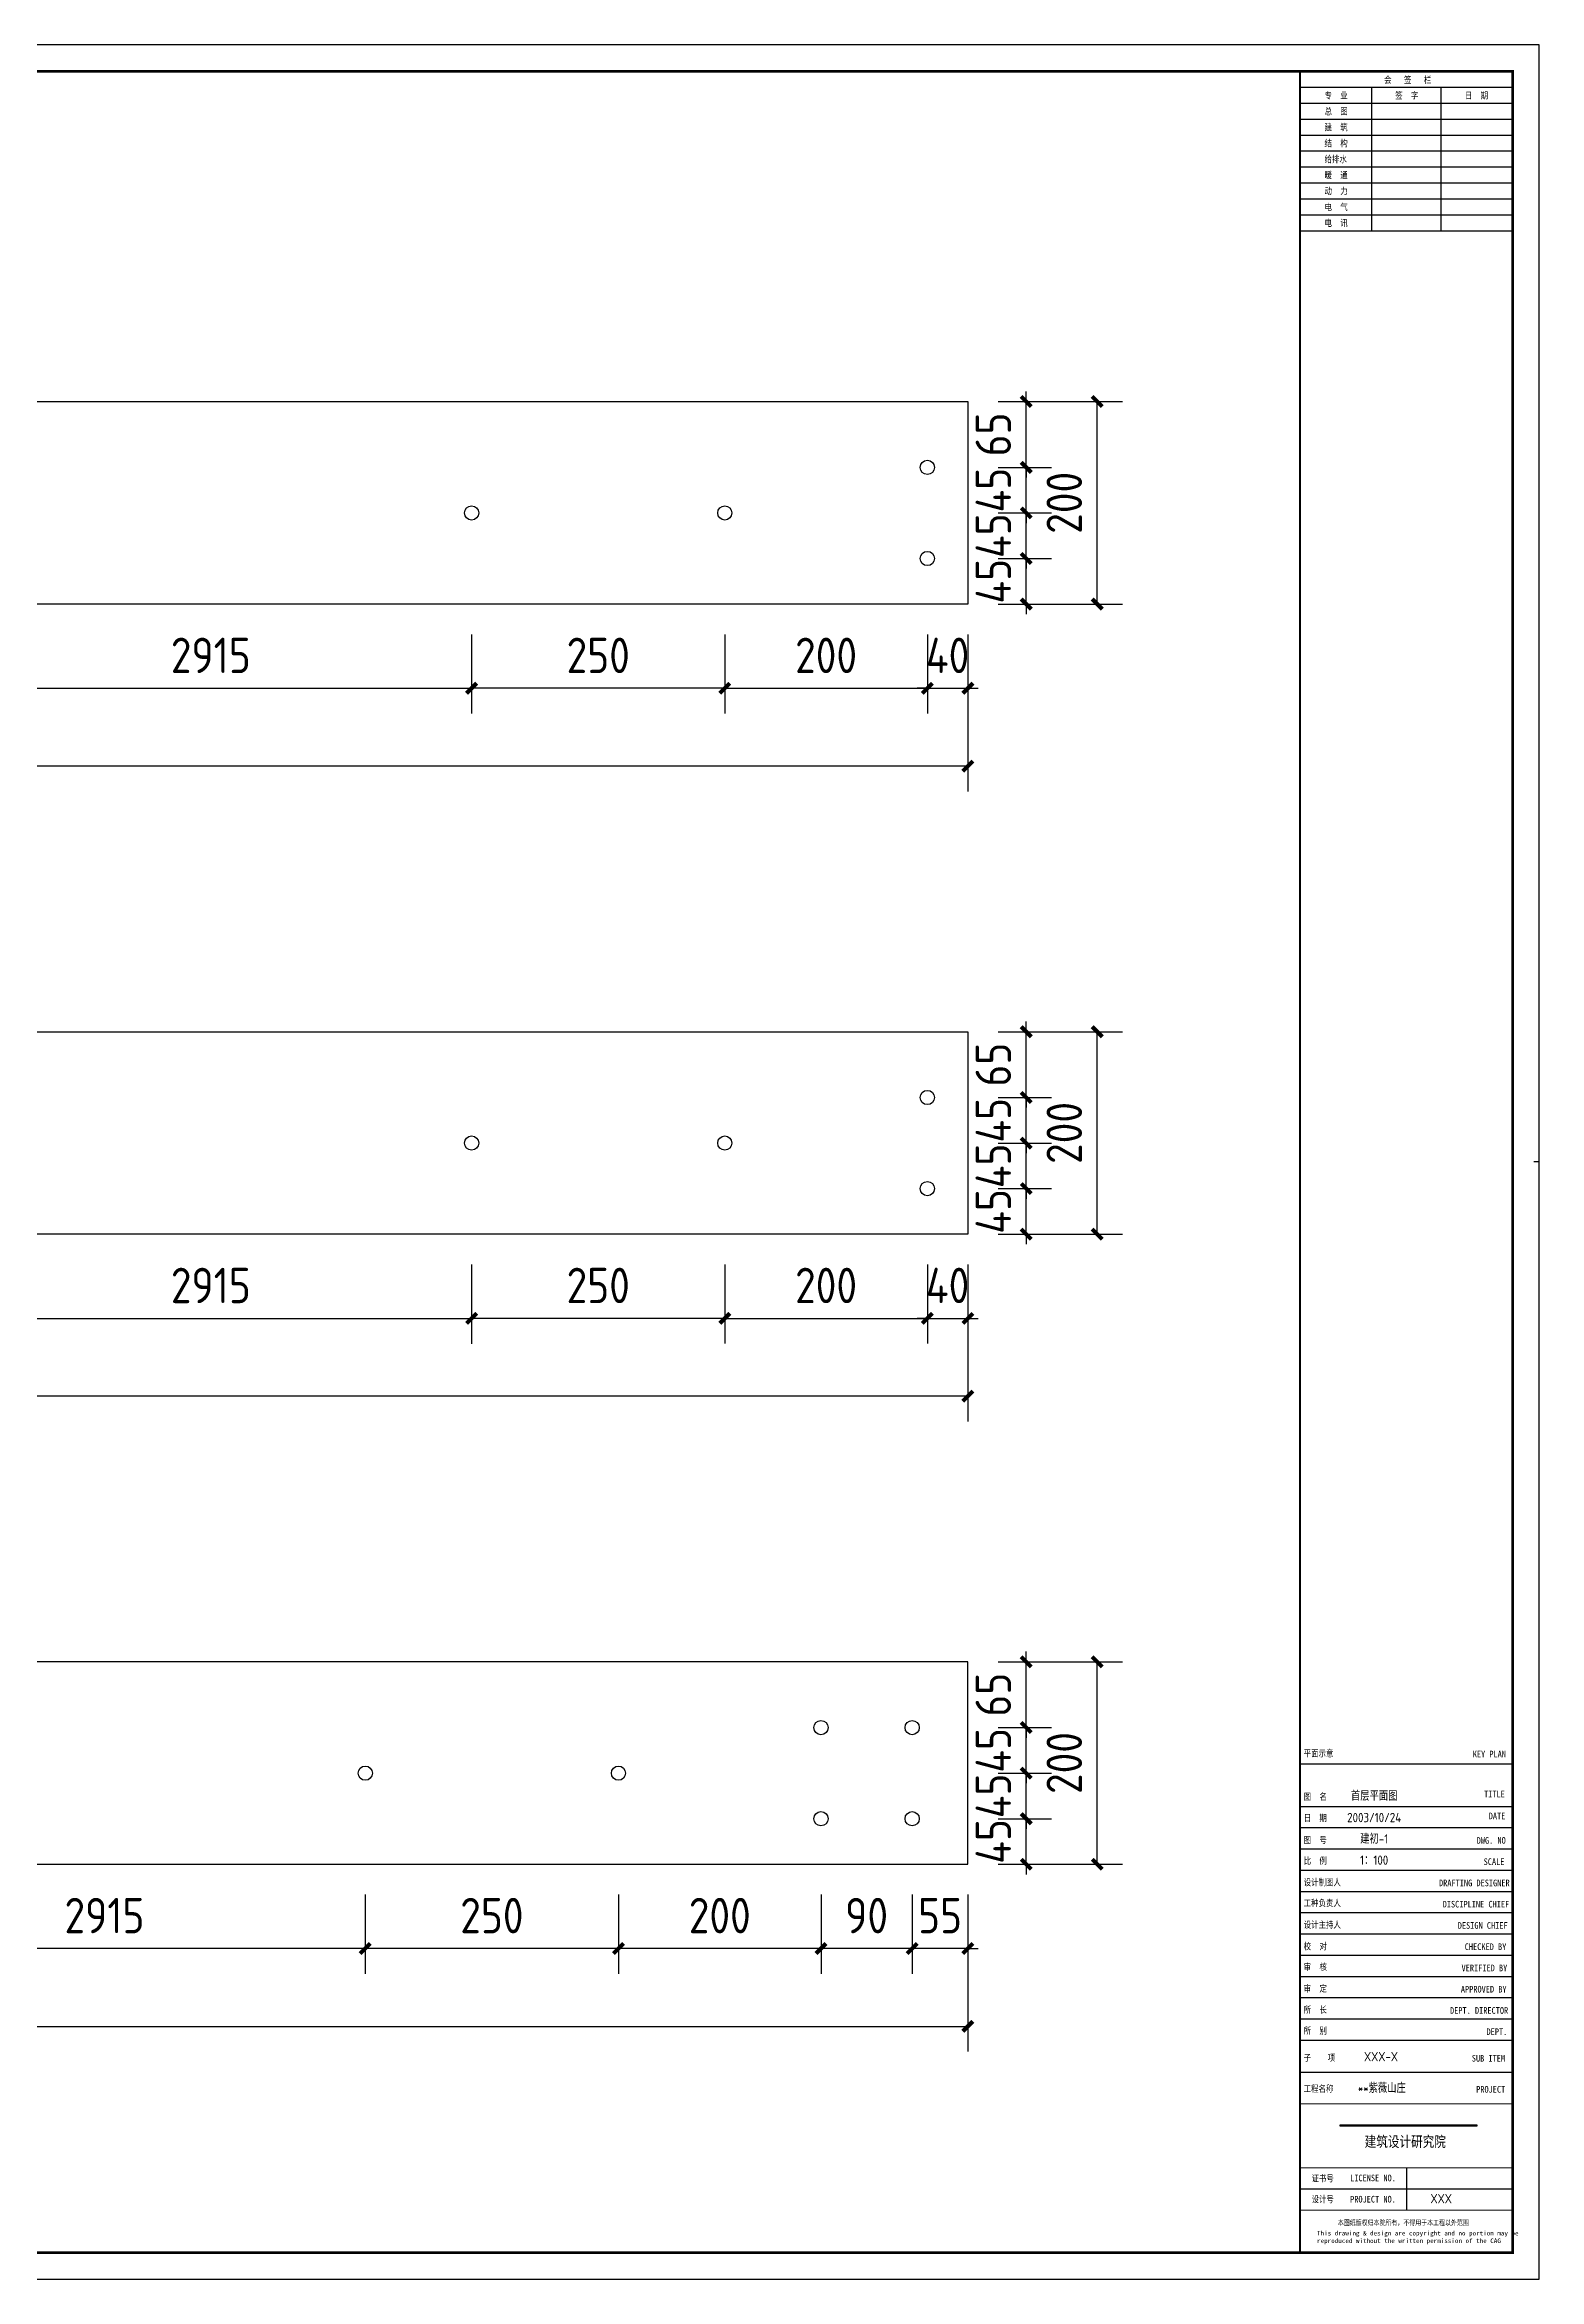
# Model space of a CAD drawing. Extents: x -5025 to 126372, y -5046 to 17025.
# Drawn here: x 11422 to 26179, y -5046 to 17025 of the extents above; entities that cross this region are included whole.
import ezdxf
from ezdxf.enums import TextEntityAlignment as Align

# ---------------------------------------------------------------- set-up
doc = ezdxf.new("R2010")
doc.units = 0
doc.header["$LTSCALE"] = 1000
doc.header["$MEASUREMENT"] = 0
doc.layers.add('PUB_TITLE', color=4, linetype='Continuous')
doc.styles.get("Standard").update_dxf_attribs({"font": 'gbenor.shx', "bigfont": 'gbcbig.shx'})
doc.styles.add('图框', font='')
doc.styles.get('图框').set_extended_font_data('SimSun')
doc.dimstyles.get("Standard").update_dxf_attribs({"dimscale": 100, "dimtxt": 3.5, "dimasz": 1, "dimexe": 2.5, "dimexo": 3, "dimgap": 1.5, "dimtad": 1, "dimdec": 0, "dimzin": 0, "dimdsep": 46, "dimtxsty": 'Standard', "dimblk": 'ARCHTICK', "dimcen": 0.09, "dimadec": 0, "dimazin": 0, "dimtfac": 1, "dimtdec": 0, "dimtix": 1, "dimtmove": 2, "dimatfit": 3, "dimfxl": 1, "dimtolj": 1, "dimtzin": 0, "dimarcsym": 0})

# ---------------------------------------------------------------- blocks, each defined once
blk = doc.blocks.new('_ArchTick')
at = {"color": 0, "linetype": 'ByBlock', "const_width": 0.4}
blk.add_lwpolyline([(-0.5, -0.5), (0.5, 0.5)], dxfattribs=at)
blk = doc.blocks.new('*D11')
at = {"color": 0, "lineweight": -2}
for p, q in [((18137, 11200), (18137, 10418)), ((20137, 11200), (20137, 10418)), ((18137, 10668), (20137, 10668))]:
    blk.add_line(p, q, dxfattribs=at)
at = {"layer": 'Defpoints', "color": 0}
for p in [(18137, 11500), (20137, 11500), (20137, 10668)]:
    blk.add_point(p, dxfattribs=at)
at = {"color": 0, "lineweight": -2, "xscale": 100, "yscale": 100, "zscale": 100, "rotation": 180}
blk.add_blockref('_ArchTick', (18137, 10668), dxfattribs=at)
at = {"color": 0, "lineweight": -2, "xscale": 100, "yscale": 100, "zscale": 100}
blk.add_blockref('_ArchTick', (20137, 10668), dxfattribs=at)
at = {"color": 0, "insert": (19137, 10993), "char_height": 350, "attachment_point": 5}
blk.add_mtext('\\A1;200', dxfattribs=at)
blk = doc.blocks.new('*D12')
at = {"color": 0, "lineweight": -2}
for p, q in [((20137, 11200), (20137, 10418)), ((20537, 11200), (20537, 10418)), ((20137, 10668), (20037, 10668)), ((20137, 10668), (20537, 10668)), ((20537, 10668), (20637, 10668))]:
    blk.add_line(p, q, dxfattribs=at)
at = {"layer": 'Defpoints', "color": 0}
for p in [(20137, 11500), (20537, 11500), (20537, 10668)]:
    blk.add_point(p, dxfattribs=at)
at = {"color": 0, "lineweight": -2, "xscale": 100, "yscale": 100, "zscale": 100}
blk.add_blockref('_ArchTick', (20137, 10668), dxfattribs=at)
at = {"color": 0, "lineweight": -2, "xscale": 100, "yscale": 100, "zscale": 100, "rotation": 180}
blk.add_blockref('_ArchTick', (20537, 10668), dxfattribs=at)
at = {"color": 0, "insert": (20337, 10993), "char_height": 350, "attachment_point": 5}
blk.add_mtext('\\A1;40', dxfattribs=at)
blk = doc.blocks.new('*D14')
at = {"color": 0, "lineweight": -2}
for p, q in [((20837, 11950), (21363, 11950)), ((21113, 11950), (21113, 12050)), ((21113, 11500), (21113, 11950)), ((20837, 11500), (21363, 11500)), ((21113, 11500), (21113, 11400))]:
    blk.add_line(p, q, dxfattribs=at)
at = {"layer": 'Defpoints', "color": 0}
for p in [(20537, 11950), (21113, 11950), (20537, 11500)]:
    blk.add_point(p, dxfattribs=at)
at = {"color": 0, "lineweight": -2, "xscale": 100, "yscale": 100, "zscale": 100}
for p, rotation in [((21113, 11950), 270), ((21113, 11500), 90)]:
    blk.add_blockref('_ArchTick', p, dxfattribs=dict(at, rotation=rotation))
at = {"color": 0, "insert": (20788, 11725), "char_height": 350, "attachment_point": 5, "rotation": 90}
blk.add_mtext('\\A1;45', dxfattribs=at)
blk = doc.blocks.new('*D15')
at = {"color": 0, "lineweight": -2}
for p, q in [((20837, 12400), (21363, 12400)), ((21113, 12400), (21113, 12500)), ((21113, 11950), (21113, 12400)), ((20837, 11950), (21363, 11950)), ((21113, 11950), (21113, 11850))]:
    blk.add_line(p, q, dxfattribs=at)
at = {"layer": 'Defpoints', "color": 0}
for p in [(20537, 12400), (21113, 12400), (20537, 11950)]:
    blk.add_point(p, dxfattribs=at)
at = {"color": 0, "lineweight": -2, "xscale": 100, "yscale": 100, "zscale": 100}
for p, rotation in [((21113, 12400), 270), ((21113, 11950), 90)]:
    blk.add_blockref('_ArchTick', p, dxfattribs=dict(at, rotation=rotation))
at = {"color": 0, "insert": (20788, 12175), "char_height": 350, "attachment_point": 5, "rotation": 90}
blk.add_mtext('\\A1;45', dxfattribs=at)
blk = doc.blocks.new('*D16')
at = {"color": 0, "lineweight": -2}
for p, q in [((20837, 12850), (21363, 12850)), ((21113, 12850), (21113, 12950)), ((21113, 12400), (21113, 12850)), ((20837, 12400), (21363, 12400)), ((21113, 12400), (21113, 12300))]:
    blk.add_line(p, q, dxfattribs=at)
at = {"layer": 'Defpoints', "color": 0}
for p in [(20537, 12850), (21113, 12850), (20537, 12400)]:
    blk.add_point(p, dxfattribs=at)
at = {"color": 0, "lineweight": -2, "xscale": 100, "yscale": 100, "zscale": 100}
for p, rotation in [((21113, 12850), 270), ((21113, 12400), 90)]:
    blk.add_blockref('_ArchTick', p, dxfattribs=dict(at, rotation=rotation))
at = {"color": 0, "insert": (20788, 12625), "char_height": 350, "attachment_point": 5, "rotation": 90}
blk.add_mtext('\\A1;45', dxfattribs=at)
blk = doc.blocks.new('*D17')
at = {"color": 0, "lineweight": -2}
for p, q in [((20837, 13500), (21363, 13500)), ((21113, 13500), (21113, 13600)), ((21113, 12850), (21113, 13500)), ((20837, 12850), (21363, 12850)), ((21113, 12850), (21113, 12750))]:
    blk.add_line(p, q, dxfattribs=at)
at = {"layer": 'Defpoints', "color": 0}
for p in [(20537, 13500), (21113, 13500), (20537, 12850)]:
    blk.add_point(p, dxfattribs=at)
at = {"color": 0, "lineweight": -2, "xscale": 100, "yscale": 100, "zscale": 100}
for p, rotation in [((21113, 13500), 270), ((21113, 12850), 90)]:
    blk.add_blockref('_ArchTick', p, dxfattribs=dict(at, rotation=rotation))
at = {"color": 0, "insert": (20788, 13175), "char_height": 350, "attachment_point": 5, "rotation": 90}
blk.add_mtext('\\A1;65', dxfattribs=at)
blk = doc.blocks.new('*D18')
at = {"color": 0, "lineweight": -2}
for p, q in [((20837, 13500), (22064, 13500)), ((21814, 11500), (21814, 13500)), ((20837, 11500), (22064, 11500))]:
    blk.add_line(p, q, dxfattribs=at)
at = {"layer": 'Defpoints', "color": 0}
for p in [(20537, 13500), (21814, 13500), (20537, 11500)]:
    blk.add_point(p, dxfattribs=at)
at = {"color": 0, "lineweight": -2, "xscale": 100, "yscale": 100, "zscale": 100}
for p, rotation in [((21814, 13500), 90), ((21814, 11500), 270)]:
    blk.add_blockref('_ArchTick', p, dxfattribs=dict(at, rotation=rotation))
at = {"color": 0, "insert": (21489, 12500), "char_height": 350, "attachment_point": 5, "rotation": 90}
blk.add_mtext('\\A1;200', dxfattribs=at)
blk = doc.blocks.new('*D20')
at = {"color": 0, "lineweight": -2}
for p, q in [((15637, 11200), (15637, 10418)), ((18137, 11200), (18137, 10418)), ((18137, 10668), (15637, 10668))]:
    blk.add_line(p, q, dxfattribs=at)
at = {"layer": 'Defpoints', "color": 0}
for p in [(15637, 11500), (18137, 11500), (15637, 10668)]:
    blk.add_point(p, dxfattribs=at)
at = {"color": 0, "lineweight": -2, "xscale": 100, "yscale": 100, "zscale": 100, "rotation": 180}
blk.add_blockref('_ArchTick', (15637, 10668), dxfattribs=at)
at = {"color": 0, "lineweight": -2, "xscale": 100, "yscale": 100, "zscale": 100}
blk.add_blockref('_ArchTick', (18137, 10668), dxfattribs=at)
at = {"color": 0, "insert": (16887, 10993), "char_height": 350, "attachment_point": 5}
blk.add_mtext('\\A1;250', dxfattribs=at)
blk = doc.blocks.new('*D33')
at = {"color": 0, "lineweight": -2}
for p, q in [((18137, 4976), (18137, 4195)), ((20137, 4976), (20137, 4195)), ((18137, 4445), (20137, 4445))]:
    blk.add_line(p, q, dxfattribs=at)
at = {"layer": 'Defpoints', "color": 0}
for p in [(18137, 5276), (20137, 5276), (20137, 4445)]:
    blk.add_point(p, dxfattribs=at)
at = {"color": 0, "lineweight": -2, "xscale": 100, "yscale": 100, "zscale": 100, "rotation": 180}
blk.add_blockref('_ArchTick', (18137, 4445), dxfattribs=at)
at = {"color": 0, "lineweight": -2, "xscale": 100, "yscale": 100, "zscale": 100}
blk.add_blockref('_ArchTick', (20137, 4445), dxfattribs=at)
at = {"color": 0, "insert": (19137, 4770), "char_height": 350, "attachment_point": 5}
blk.add_mtext('\\A1;200', dxfattribs=at)
blk = doc.blocks.new('*D36')
at = {"color": 0, "lineweight": -2}
for p, q in [((20137, 4976), (20137, 4195)), ((20537, 4976), (20537, 4195)), ((20137, 4445), (20037, 4445)), ((20137, 4445), (20537, 4445)), ((20537, 4445), (20637, 4445))]:
    blk.add_line(p, q, dxfattribs=at)
at = {"layer": 'Defpoints', "color": 0}
for p in [(20137, 5276), (20537, 5276), (20537, 4445)]:
    blk.add_point(p, dxfattribs=at)
at = {"color": 0, "lineweight": -2, "xscale": 100, "yscale": 100, "zscale": 100}
blk.add_blockref('_ArchTick', (20137, 4445), dxfattribs=at)
at = {"color": 0, "lineweight": -2, "xscale": 100, "yscale": 100, "zscale": 100, "rotation": 180}
blk.add_blockref('_ArchTick', (20537, 4445), dxfattribs=at)
at = {"color": 0, "insert": (20337, 4770), "char_height": 350, "attachment_point": 5}
blk.add_mtext('\\A1;40', dxfattribs=at)
blk = doc.blocks.new('*D23')
at = {"color": 0, "lineweight": -2}
for p, q in [((21113, 5726), (21113, 5826)), ((20837, 5726), (21363, 5726)), ((21113, 5276), (21113, 5726)), ((20837, 5276), (21363, 5276)), ((21113, 5276), (21113, 5176))]:
    blk.add_line(p, q, dxfattribs=at)
at = {"layer": 'Defpoints', "color": 0}
for p in [(20537, 5726), (21113, 5726), (20537, 5276)]:
    blk.add_point(p, dxfattribs=at)
at = {"color": 0, "lineweight": -2, "xscale": 100, "yscale": 100, "zscale": 100}
for p, rotation in [((21113, 5726), 270), ((21113, 5276), 90)]:
    blk.add_blockref('_ArchTick', p, dxfattribs=dict(at, rotation=rotation))
at = {"color": 0, "insert": (20788, 5501), "char_height": 350, "attachment_point": 5, "rotation": 90}
blk.add_mtext('\\A1;45', dxfattribs=at)
blk = doc.blocks.new('*D24')
at = {"color": 0, "lineweight": -2}
for p, q in [((21113, 6176), (21113, 6276)), ((20837, 6176), (21363, 6176)), ((21113, 5726), (21113, 6176)), ((20837, 5726), (21363, 5726)), ((21113, 5726), (21113, 5626))]:
    blk.add_line(p, q, dxfattribs=at)
at = {"layer": 'Defpoints', "color": 0}
for p in [(20537, 6176), (21113, 6176), (20537, 5726)]:
    blk.add_point(p, dxfattribs=at)
at = {"color": 0, "lineweight": -2, "xscale": 100, "yscale": 100, "zscale": 100}
for p, rotation in [((21113, 6176), 270), ((21113, 5726), 90)]:
    blk.add_blockref('_ArchTick', p, dxfattribs=dict(at, rotation=rotation))
at = {"color": 0, "insert": (20788, 5951), "char_height": 350, "attachment_point": 5, "rotation": 90}
blk.add_mtext('\\A1;45', dxfattribs=at)
blk = doc.blocks.new('*D25')
at = {"color": 0, "lineweight": -2}
for p, q in [((20837, 6626), (21363, 6626)), ((21113, 6626), (21113, 6726)), ((21113, 6176), (21113, 6626)), ((20837, 6176), (21363, 6176)), ((21113, 6176), (21113, 6076))]:
    blk.add_line(p, q, dxfattribs=at)
at = {"layer": 'Defpoints', "color": 0}
for p in [(20537, 6626), (21113, 6626), (20537, 6176)]:
    blk.add_point(p, dxfattribs=at)
at = {"color": 0, "lineweight": -2, "xscale": 100, "yscale": 100, "zscale": 100}
for p, rotation in [((21113, 6626), 270), ((21113, 6176), 90)]:
    blk.add_blockref('_ArchTick', p, dxfattribs=dict(at, rotation=rotation))
at = {"color": 0, "insert": (20788, 6401), "char_height": 350, "attachment_point": 5, "rotation": 90}
blk.add_mtext('\\A1;45', dxfattribs=at)
blk = doc.blocks.new('*D34')
at = {"color": 0, "lineweight": -2}
for p, q in [((21113, 7276), (21113, 7376)), ((20837, 7276), (21363, 7276)), ((21113, 6626), (21113, 7276)), ((20837, 6626), (21363, 6626)), ((21113, 6626), (21113, 6526))]:
    blk.add_line(p, q, dxfattribs=at)
at = {"layer": 'Defpoints', "color": 0}
for p in [(20537, 7276), (21113, 7276), (20537, 6626)]:
    blk.add_point(p, dxfattribs=at)
at = {"color": 0, "lineweight": -2, "xscale": 100, "yscale": 100, "zscale": 100}
for p, rotation in [((21113, 7276), 270), ((21113, 6626), 90)]:
    blk.add_blockref('_ArchTick', p, dxfattribs=dict(at, rotation=rotation))
at = {"color": 0, "insert": (20788, 6951), "char_height": 350, "attachment_point": 5, "rotation": 90}
blk.add_mtext('\\A1;65', dxfattribs=at)
blk = doc.blocks.new('*D26')
at = {"color": 0, "lineweight": -2}
for p, q in [((20837, 7276), (22064, 7276)), ((21814, 5276), (21814, 7276)), ((20837, 5276), (22064, 5276))]:
    blk.add_line(p, q, dxfattribs=at)
at = {"layer": 'Defpoints', "color": 0}
for p in [(20537, 7276), (21814, 7276), (20537, 5276)]:
    blk.add_point(p, dxfattribs=at)
at = {"color": 0, "lineweight": -2, "xscale": 100, "yscale": 100, "zscale": 100}
for p, rotation in [((21814, 7276), 90), ((21814, 5276), 270)]:
    blk.add_blockref('_ArchTick', p, dxfattribs=dict(at, rotation=rotation))
at = {"color": 0, "insert": (21489, 6276), "char_height": 350, "attachment_point": 5, "rotation": 90}
blk.add_mtext('\\A1;200', dxfattribs=at)
blk = doc.blocks.new('*D22')
at = {"color": 0, "lineweight": -2}
for p, q in [((15637, 4976), (15637, 4195)), ((18137, 4976), (18137, 4195)), ((18137, 4445), (15637, 4445))]:
    blk.add_line(p, q, dxfattribs=at)
at = {"layer": 'Defpoints', "color": 0}
for p in [(15637, 5276), (18137, 5276), (15637, 4445)]:
    blk.add_point(p, dxfattribs=at)
at = {"color": 0, "lineweight": -2, "xscale": 100, "yscale": 100, "zscale": 100, "rotation": 180}
blk.add_blockref('_ArchTick', (15637, 4445), dxfattribs=at)
at = {"color": 0, "lineweight": -2, "xscale": 100, "yscale": 100, "zscale": 100}
blk.add_blockref('_ArchTick', (18137, 4445), dxfattribs=at)
at = {"color": 0, "insert": (16887, 4770), "char_height": 350, "attachment_point": 5}
blk.add_mtext('\\A1;250', dxfattribs=at)
blk = doc.blocks.new('*D53')
at = {"color": 0, "lineweight": -2}
for p, q in [((19987, -1247), (19987, -2029)), ((20537, -1247), (20537, -2029)), ((19987, -1779), (19887, -1779)), ((20537, -1779), (19987, -1779)), ((20537, -1779), (20637, -1779))]:
    blk.add_line(p, q, dxfattribs=at)
at = {"layer": 'Defpoints', "color": 0}
for p in [(19987, -947), (20537, -947), (19987, -1779)]:
    blk.add_point(p, dxfattribs=at)
at = {"color": 0, "lineweight": -2, "xscale": 100, "yscale": 100, "zscale": 100}
blk.add_blockref('_ArchTick', (19987, -1779), dxfattribs=at)
at = {"color": 0, "lineweight": -2, "xscale": 100, "yscale": 100, "zscale": 100, "rotation": 180}
blk.add_blockref('_ArchTick', (20537, -1779), dxfattribs=at)
at = {"color": 0, "insert": (20262, -1454), "char_height": 350, "attachment_point": 5}
blk.add_mtext('\\A1;55', dxfattribs=at)
blk = doc.blocks.new('*D39')
at = {"color": 0, "lineweight": -2}
for p, q in [((17087, -1247), (17087, -2029)), ((19087, -1247), (19087, -2029)), ((19087, -1779), (17087, -1779))]:
    blk.add_line(p, q, dxfattribs=at)
at = {"layer": 'Defpoints', "color": 0}
for p in [(17087, -947), (19087, -947), (17087, -1779)]:
    blk.add_point(p, dxfattribs=at)
at = {"color": 0, "lineweight": -2, "xscale": 100, "yscale": 100, "zscale": 100, "rotation": 180}
blk.add_blockref('_ArchTick', (17087, -1779), dxfattribs=at)
at = {"color": 0, "lineweight": -2, "xscale": 100, "yscale": 100, "zscale": 100}
blk.add_blockref('_ArchTick', (19087, -1779), dxfattribs=at)
at = {"color": 0, "insert": (18087, -1454), "char_height": 350, "attachment_point": 5}
blk.add_mtext('\\A1;200', dxfattribs=at)
blk = doc.blocks.new('*D50')
at = {"color": 0, "lineweight": -2}
for p, q in [((14587, -1247), (14587, -2029)), ((17087, -1247), (17087, -2029)), ((17087, -1779), (14587, -1779))]:
    blk.add_line(p, q, dxfattribs=at)
at = {"layer": 'Defpoints', "color": 0}
for p in [(14587, -947), (17087, -947), (14587, -1779)]:
    blk.add_point(p, dxfattribs=at)
at = {"color": 0, "lineweight": -2, "xscale": 100, "yscale": 100, "zscale": 100, "rotation": 180}
blk.add_blockref('_ArchTick', (14587, -1779), dxfattribs=at)
at = {"color": 0, "lineweight": -2, "xscale": 100, "yscale": 100, "zscale": 100}
blk.add_blockref('_ArchTick', (17087, -1779), dxfattribs=at)
at = {"color": 0, "insert": (15837, -1454), "char_height": 350, "attachment_point": 5}
blk.add_mtext('\\A1;250', dxfattribs=at)
blk = doc.blocks.new('*D52')
at = {"color": 0, "lineweight": -2}
for p, q in [((19087, -1247), (19087, -2029)), ((19987, -1247), (19987, -2029)), ((19987, -1779), (19087, -1779))]:
    blk.add_line(p, q, dxfattribs=at)
at = {"layer": 'Defpoints', "color": 0}
for p in [(19087, -947), (19987, -947), (19087, -1779)]:
    blk.add_point(p, dxfattribs=at)
at = {"color": 0, "lineweight": -2, "xscale": 100, "yscale": 100, "zscale": 100, "rotation": 180}
blk.add_blockref('_ArchTick', (19087, -1779), dxfattribs=at)
at = {"color": 0, "lineweight": -2, "xscale": 100, "yscale": 100, "zscale": 100}
blk.add_blockref('_ArchTick', (19987, -1779), dxfattribs=at)
at = {"color": 0, "insert": (19537, -1454), "char_height": 350, "attachment_point": 5}
blk.add_mtext('\\A1;90', dxfattribs=at)
blk = doc.blocks.new('*D64')
at = {"color": 0, "lineweight": -2}
for p, q in [((21113, -497), (21113, -397)), ((20837, -497), (21363, -497)), ((21113, -947), (21113, -497)), ((20837, -947), (21363, -947)), ((21113, -947), (21113, -1047))]:
    blk.add_line(p, q, dxfattribs=at)
at = {"layer": 'Defpoints', "color": 0}
for p in [(20537, -497), (21113, -497), (20537, -947)]:
    blk.add_point(p, dxfattribs=at)
at = {"color": 0, "lineweight": -2, "xscale": 100, "yscale": 100, "zscale": 100}
for p, rotation in [((21113, -497), 270), ((21113, -947), 90)]:
    blk.add_blockref('_ArchTick', p, dxfattribs=dict(at, rotation=rotation))
at = {"color": 0, "insert": (20788, -722), "char_height": 350, "attachment_point": 5, "rotation": 90}
blk.add_mtext('\\A1;45', dxfattribs=at)
blk = doc.blocks.new('*D65')
at = {"color": 0, "lineweight": -2}
for p, q in [((21113, -47), (21113, 53)), ((20837, -47), (21363, -47)), ((21113, -497), (21113, -47)), ((20837, -497), (21363, -497)), ((21113, -497), (21113, -597))]:
    blk.add_line(p, q, dxfattribs=at)
at = {"layer": 'Defpoints', "color": 0}
for p in [(20537, -47), (21113, -47), (20537, -497)]:
    blk.add_point(p, dxfattribs=at)
at = {"color": 0, "lineweight": -2, "xscale": 100, "yscale": 100, "zscale": 100}
for p, rotation in [((21113, -47), 270), ((21113, -497), 90)]:
    blk.add_blockref('_ArchTick', p, dxfattribs=dict(at, rotation=rotation))
at = {"color": 0, "insert": (20788, -272), "char_height": 350, "attachment_point": 5, "rotation": 90}
blk.add_mtext('\\A1;45', dxfattribs=at)
blk = doc.blocks.new('*D66')
at = {"color": 0, "lineweight": -2}
for p, q in [((21113, 403), (21113, 503)), ((20837, 403), (21363, 403)), ((21113, -47), (21113, 403)), ((20837, -47), (21363, -47)), ((21113, -47), (21113, -147))]:
    blk.add_line(p, q, dxfattribs=at)
at = {"layer": 'Defpoints', "color": 0}
for p in [(20537, 403), (21113, 403), (20537, -47)]:
    blk.add_point(p, dxfattribs=at)
at = {"color": 0, "lineweight": -2, "xscale": 100, "yscale": 100, "zscale": 100}
for p, rotation in [((21113, 403), 270), ((21113, -47), 90)]:
    blk.add_blockref('_ArchTick', p, dxfattribs=dict(at, rotation=rotation))
at = {"color": 0, "insert": (20788, 178), "char_height": 350, "attachment_point": 5, "rotation": 90}
blk.add_mtext('\\A1;45', dxfattribs=at)
blk = doc.blocks.new('*D74')
at = {"color": 0, "lineweight": -2}
for p, q in [((21113, 1053), (21113, 1153)), ((20837, 1053), (21363, 1053)), ((21113, 403), (21113, 1053)), ((20837, 403), (21363, 403)), ((21113, 403), (21113, 303))]:
    blk.add_line(p, q, dxfattribs=at)
at = {"layer": 'Defpoints', "color": 0}
for p in [(20537, 1053), (21113, 1053), (20537, 403)]:
    blk.add_point(p, dxfattribs=at)
at = {"color": 0, "lineweight": -2, "xscale": 100, "yscale": 100, "zscale": 100}
for p, rotation in [((21113, 1053), 270), ((21113, 403), 90)]:
    blk.add_blockref('_ArchTick', p, dxfattribs=dict(at, rotation=rotation))
at = {"color": 0, "insert": (20788, 728), "char_height": 350, "attachment_point": 5, "rotation": 90}
blk.add_mtext('\\A1;65', dxfattribs=at)
blk = doc.blocks.new('*D67')
at = {"color": 0, "lineweight": -2}
for p, q in [((20837, 1053), (22064, 1053)), ((21814, -947), (21814, 1053)), ((20837, -947), (22064, -947))]:
    blk.add_line(p, q, dxfattribs=at)
at = {"layer": 'Defpoints', "color": 0}
for p in [(20537, 1053), (21814, 1053), (20537, -947)]:
    blk.add_point(p, dxfattribs=at)
at = {"color": 0, "lineweight": -2, "xscale": 100, "yscale": 100, "zscale": 100}
for p, rotation in [((21814, 1053), 90), ((21814, -947), 270)]:
    blk.add_blockref('_ArchTick', p, dxfattribs=dict(at, rotation=rotation))
at = {"color": 0, "insert": (21489, 53), "char_height": 350, "attachment_point": 5, "rotation": 90}
blk.add_mtext('\\A1;200', dxfattribs=at)
blk = doc.blocks.new('$titleblk$00000167')
blk.add_hatch(color=256).paths.add_polyline_path([(-74.91, 58.12), (-74.91, 57.66), (-23.44, 57.66), (-23.44, 58.12)])
for p, q in [((-90, 825), (-10, 825)), ((-63, 771), (-63, 825)), ((-37, 825), (-37, 771)), ((-90, 819), (-10, 819)), ((-90, 813), (-10, 813)), ((-90, 807), (-10, 807)), ((-90, 801), (-10, 801)), ((-90, 795), (-10, 795)), ((-90, 789), (-10, 789)), ((-90, 783), (-10, 783)), ((-90, 777), (-10, 777)), ((-90, 771), (-10, 771)), ((0, 420.5), (-2, 420.5)), ((-90, 194), (-10, 194)), ((-90, 194), (-10, 194)), ((-90, 178), (-10, 178)), ((-90, 170), (-10, 170)), ((-90, 162), (-10, 162)), ((-90, 154), (-10, 154)), ((-90, 146), (-10, 146)), ((-90, 138), (-10, 138)), ((-90, 130), (-10, 130)), ((-90, 122), (-10, 122)), ((-90, 114), (-10, 114)), ((-90, 106), (-10, 106)), ((-90, 98), (-10, 98)), ((-90, 90), (-10, 90)), ((-90, 78), (-10, 78)), ((-90, 34), (-10, 34)), ((-50, 42), (-50, 26))]:
    blk.add_line(p, q)
for points in [[(-1189, 0), (0, 0), (0, 841), (-1189, 841)], [(-74.91, 58.12), (-23.44, 58.12), (-23.44, 57.66), (-74.91, 57.66)]]:
    blk.add_lwpolyline(points, close=True)
at = {"const_width": 1}
blk.add_lwpolyline([(-1164, 10), (-10, 10), (-10, 831), (-1164, 831)], close=True, dxfattribs=at)
for points, const_width in [([(-90, 831), (-90, 10)], 0.8), ([(-90, 831), (-90, 766.99)], 0.8), ([(-10, 766.99), (-10, 831), (-90, 831)], 0.8), ([(-90, 10), (-10, 10), (-10, 199.96)], 0.8), ([(-90, 66), (-10, 66)], 0.4), ([(-90, 42), (-10, 42)], 0.4), ([(-90, 26), (-10, 26)], 0.4)]:
    blk.add_lwpolyline(points, dxfattribs=dict(const_width=const_width))
at = {"style": '图框', "width": 0.8}
for s, height, p in [('会   签   栏', 2.5, (-58.39, 826.53)), ('总  图', 2.5, (-80.81, 814.66)), ('专  业', 2.5, (-80.81, 820.66)), ('签  字', 2.5, (-54.22, 820.66)), ('日  期', 2.5, (-28, 820.66)), ('建  筑', 2.5, (-80.81, 808.66)), ('结  构', 2.5, (-80.81, 802.66)), ('给排水', 2.5, (-80.81, 796.66)), ('暖  通', 2.5, (-80.81, 790.66)), ('动  力', 2.5, (-80.81, 784.66)), ('电  气', 2.5, (-80.81, 778.66)), ('电  讯', 2.5, (-80.81, 772.66)), ('平面示意', 2.5, (-88.65, 196.71)), ('KEY PLAN', 2.5, (-25.05, 196.43)), ('图  名', 2.5, (-88.65, 180.41)), ('TITLE', 2.5, (-20.79, 181.37)), ('日  期', 2.5, (-88.65, 172.37)), ('DATE', 2.5, (-19.03, 173.13)), ('图  号', 2.5, (-88.65, 164.07)), ('DWG. NO', 2.5, (-23.56, 163.93)), ('比  例', 2.5, (-88.65, 156.29)), ('SCALE', 2.5, (-20.94, 155.93)), ('设计制图人', 2.5, (-88.65, 148.18)), ('工种负责人', 2.5, (-88.65, 140.37)), ('DRAFTING DESIGNER', 2.5, (-37.74, 147.93)), ('设计主持人', 2.5, (-88.65, 132.21)), ('DISCIPLINE CHIEF', 2.5, (-36.36, 139.93)), ('校  对', 2.5, (-88.65, 124.09)), ('DESIGN CHIEF', 2.5, (-30.68, 131.93)), ('CHECKED BY', 2.5, (-28.05, 123.93)), ('审  核', 2.5, (-88.65, 116.31)), ('VERIFIED BY', 2.5, (-29.25, 115.93)), ('审  定', 2.5, (-88.65, 108.21)), ('APPROVED BY', 2.5, (-29.52, 107.93)), ('所  长', 2.5, (-88.65, 100.2)), ('DEPT. DIRECTOR', 2.5, (-33.6, 99.93)), ('所  别', 2.5, (-88.65, 92.35)), ('DEPT.', 2.5, (-19.86, 91.93)), ('子    项', 2.5, (-88.65, 82.15)), ('SUB ITEM', 2.5, (-25.4, 81.92)), ('工程名称', 2.5, (-88.65, 70.5)), ('PROJECT', 2.5, (-23.76, 70.26)), ('建筑设计研究院', 4, (-65.71, 49.84)), ('证书号', 2.5, (-85.69, 36.75)), ('LICENSE NO.', 2.5, (-71.18, 36.9)), ('设计号', 2.5, (-85.69, 28.92)), ('PROJECT NO.', 2.5, (-71.18, 28.9)), ('本图纸版权归本院所有，不得用于本工程以外范围', 2, (-75.8, 20.34))]:
    blk.add_text(s, height=height, dxfattribs=at).set_placement(p)
at = {"insert": (-83.62, 18.2), "char_height": 1.7, "width": 72.25, "attachment_point": 1, "style": '图框'}
blk.add_mtext('This drawing & design are copyright and no portion may be reproduced without the written permission of the CAG', dxfattribs=at)
at = {"flags": 4}
for tag, p in [('(扩展图名)', (-62.12, 184.1)), ('图名', (-62.12, 180.13)), ('日期', (-62.12, 172.03)), ('图号', (-62.12, 163.99)), ('比例', (-62.12, 156)), ('子项', (-59.56, 82.07)), ('工程名称', (-59.24, 70.19)), ('设计号', (-36.91, 28.62))]:
    blk.add_attdef(tag, text='', height=3.5, dxfattribs=at).set_placement(p, align=Align.CENTER)
for tag, p in [('设计人', (-64.84, 148.13)), ('负责人', (-64.71, 140.27)), ('主持人', (-64.73, 132.26)), ('校对人', (-64.28, 124.4)), ('审核人', (-63.96, 116.15)), ('审定人', (-64.16, 107.95)), ('所长', (-64.16, 99.76))]:
    blk.add_attdef(tag, p, '', height=3.5)

msp = doc.modelspace()

# ---------------------------------------------------------------- linework, layer by layer
for p, q in [((-1363.3, 13499.7), (20536.7, 13499.7)), ((20536.7, 13499.7), (20536.7, 11499.7)), ((20536.7, 11499.7), (-1363.3, 11499.7)), ((15636.7, 11199.7), (15636.7, 10418.3)), ((20536.7, 11199.7), (20536.7, 9649.3)), ((10486.7, 10668.3), (15636.7, 10668.3)), ((20536.7, 9899.3), (-1363.3, 9899.3)), ((-2413.3, 7276.2), (20536.7, 7276.2)), ((20536.7, 7276.2), (20536.7, 5276.2)), ((20536.7, 5276.2), (-2413.3, 5276.2)), ((15636.7, 4976.2), (15636.7, 4194.7)), ((20536.7, 4976.2), (20536.7, 3425.7)), ((10486.7, 4444.7), (15636.7, 4444.7)), ((20536.7, 3675.7), (-2413.3, 3675.7)), ((20536.7, 1052.6), (-2413.3, 1052.6)), ((20536.7, -947.4), (20536.7, 1052.6)), ((-2413.3, -947.4), (20536.7, -947.4)), ((14586.7, -1247.4), (14586.7, -2028.8)), ((20536.7, -1247.4), (20536.7, -2797.8)), ((14586.7, -1778.8), (9436.7, -1778.8)), ((-2413.3, -2547.8), (20536.7, -2547.8))]:
    msp.add_line(p, q)
for centre in [(20136.7, 12849.7), (15636.7, 12399.7), (18136.7, 12399.7), (20136.7, 11949.7), (20136.7, 6626.2), (15636.7, 6176.2), (18136.7, 6176.2), (20136.7, 5726.2), (19086.7, 402.6), (19986.7, 402.6), (14586.7, -47.4), (17086.7, -47.4), (19086.7, -497.4), (19986.7, -497.4)]:
    msp.add_circle(centre, 70)

# ---------------------------------------------------------------- block references
at = {"xscale": 100, "yscale": 100, "zscale": 100}
for p in [(15636.7, 10668.3), (20536.7, 9899.3), (15636.7, 4444.7), (20536.7, 3675.7), (14586.7, -1778.8), (20536.7, -2547.8)]:
    msp.add_blockref('_ArchTick', p, dxfattribs=at)
at = {"layer": 'PUB_TITLE', "xscale": 26.2439999999944, "yscale": 26.24399999999446, "zscale": 26.244}
msp.add_blockref('$titleblk$00000167', (26179.2, -5046.4), dxfattribs=at).add_auto_attribs({'比例': '1：100', '图号': '建初-1', '日期': '2003/10/24', '图名': '首层平面图', '子项': 'XXX-X', '工程名称': '**紫薇山庄', '设计号': 'XXX'})

# ---------------------------------------------------------------- texts
at = {"char_height": 350, "attachment_point": 5}
for insert in [(13061.7, 10993.3), (13061.7, 4769.7), (12011.7, -1453.8)]:
    msp.add_mtext('\\A1;2915', dxfattribs=dict(at, insert=insert))

# ---------------------------------------------------------------- dimensions: what is measured, and where the dimension line sits
for base, p1, p2, angle, picture, middle in [((21112.7, 13499.7), (20536.7, 12849.7), (20536.7, 13499.7), 90, '*D17', (20787.7, 13174.7)), ((21814.2, 13499.7), (20536.7, 11499.7), (20536.7, 13499.7), 90, '*D18', (21489.2, 12499.7)), ((21112.7, 12849.7), (20536.7, 12399.7), (20536.7, 12849.7), 90, '*D16', (20787.7, 12624.7)), ((21112.7, 12399.7), (20536.7, 11949.7), (20536.7, 12399.7), 90, '*D15', (20787.7, 12174.7)), ((21112.7, 11949.7), (20536.7, 11499.7), (20536.7, 11949.7), 90, '*D14', (20787.7, 11724.7)), ((15636.7, 10668.3), (18136.7, 11499.7), (15636.7, 11499.7), 180, '*D20', (16886.7, 10993.3)), ((21112.7, 7276.2), (20536.7, 6626.2), (20536.7, 7276.2), 90, '*D34', (20787.7, 6951.2)), ((21814.2, 7276.2), (20536.7, 5276.2), (20536.7, 7276.2), 90, '*D26', (21489.2, 6276.2)), ((21112.7, 6626.2), (20536.7, 6176.2), (20536.7, 6626.2), 90, '*D25', (20787.7, 6401.2)), ((21112.7, 6176.2), (20536.7, 5726.2), (20536.7, 6176.2), 90, '*D24', (20787.7, 5951.2)), ((21112.7, 5726.2), (20536.7, 5276.2), (20536.7, 5726.2), 90, '*D23', (20787.7, 5501.2)), ((15636.7, 4444.7), (18136.7, 5276.2), (15636.7, 5276.2), 180, '*D22', (16886.7, 4769.7)), ((21112.7, 1052.6), (20536.7, 402.6), (20536.7, 1052.6), 90, '*D74', (20787.7, 727.6)), ((21814.2, 1052.6), (20536.7, -947.4), (20536.7, 1052.6), 90, '*D67', (21489.2, 52.6)), ((21112.7, 402.6), (20536.7, -47.4), (20536.7, 402.6), 90, '*D66', (20787.7, 177.6)), ((21112.7, -47.4), (20536.7, -497.4), (20536.7, -47.4), 90, '*D65', (20787.7, -272.4)), ((21112.7, -497.4), (20536.7, -947.4), (20536.7, -497.4), 90, '*D64', (20787.7, -722.4)), ((14586.7, -1778.8), (17086.7, -947.4), (14586.7, -947.4), 180, '*D50', (15836.7, -1453.8)), ((17086.7, -1778.8), (19086.7, -947.4), (17086.7, -947.4), 180, '*D39', (18086.7, -1453.8)), ((19086.7, -1778.8), (19986.7, -947.4), (19086.7, -947.4), 180, '*D52', (19536.7, -1453.8)), ((19986.7, -1778.8), (20536.7, -947.4), (19986.7, -947.4), 180, '*D53', (20261.7, -1453.8))]:
    dim = msp.add_linear_dim(base=base, p1=p1, p2=p2, angle=angle, dimstyle='Standard', override={"dimlfac": 0.1})
    dim.commit()
    dim.dimension.update_dxf_attribs({"geometry": picture, "text_midpoint": middle})
for base, p1, p2, picture, middle in [((20136.7, 10668.3), (18136.7, 11499.7), (20136.7, 11499.7), '*D11', (19136.7, 10993.3)), ((20536.7, 10668.3), (20136.7, 11499.7), (20536.7, 11499.7), '*D12', (20336.7, 10993.3)), ((20136.7, 4444.7), (18136.7, 5276.2), (20136.7, 5276.2), '*D33', (19136.7, 4769.7)), ((20536.7, 4444.7), (20136.7, 5276.2), (20536.7, 5276.2), '*D36', (20336.7, 4769.7))]:
    dim = msp.add_linear_dim(base=base, p1=p1, p2=p2, dimstyle='Standard', override={"dimlfac": 0.1})
    dim.commit()
    dim.dimension.update_dxf_attribs({"geometry": picture, "text_midpoint": middle})

doc.saveas('drawing.dxf')
